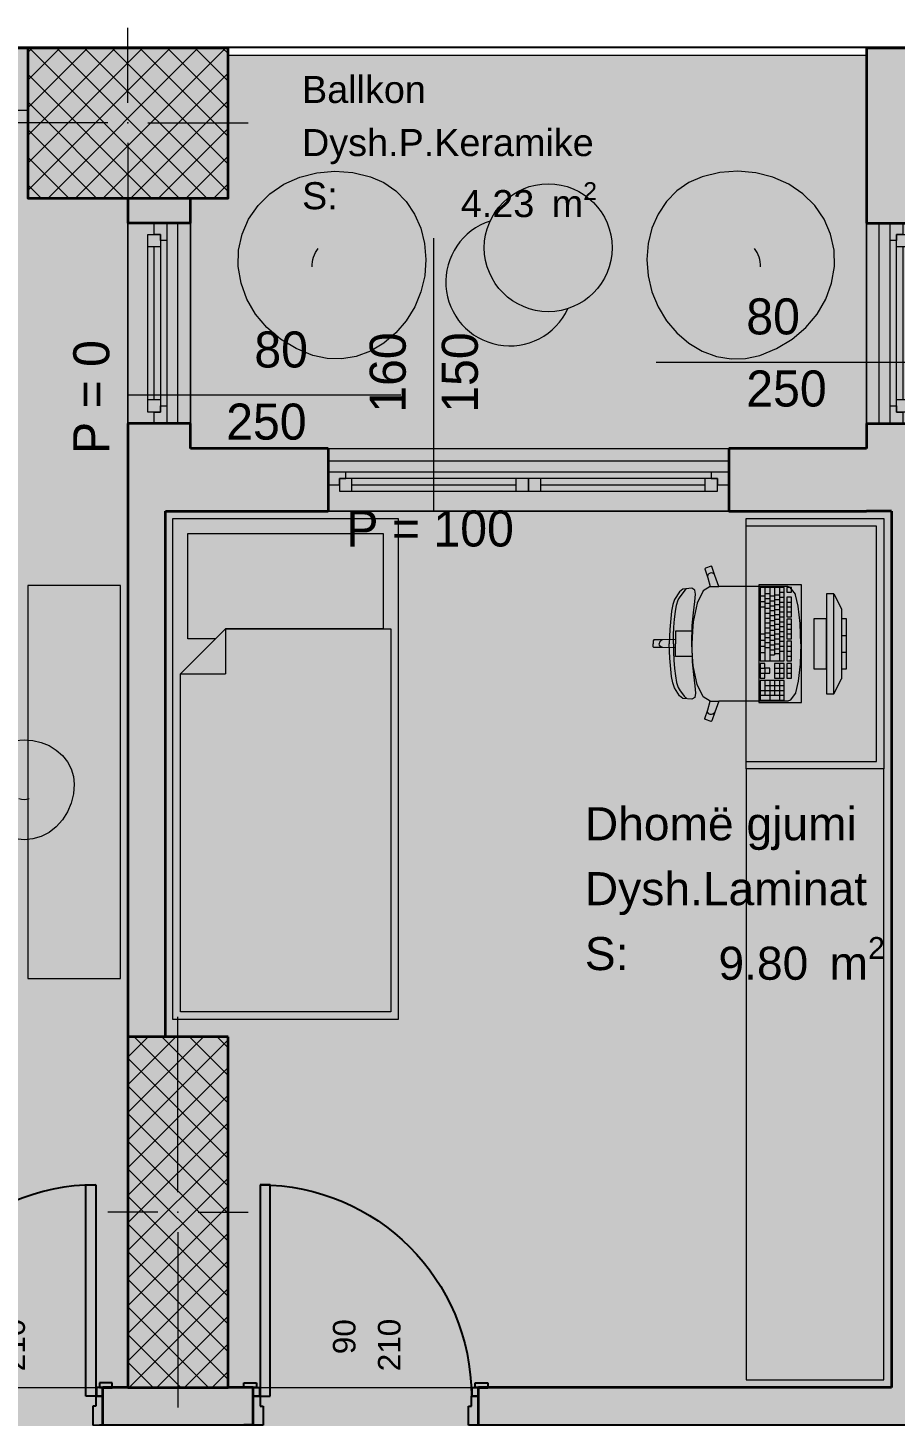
# Model space of a CAD drawing. Header units: millimetres. Extents: x 172821 to 253959, y -36092 to 17885.
# Drawn here: x 213711 to 217176, y 2319 to 7864 of the extents above; entities that cross this region are included whole.
import ezdxf
from ezdxf.enums import TextEntityAlignment as Align

# ---------------------------------------------------------------- set-up
doc = ezdxf.new("R2010")
doc.units = ezdxf.units.MM
doc.header["$MEASUREMENT"] = 0
doc.linetypes.add('Wipeout_Contour', pattern=[1000, 0, -1000])
for name, color, linetype, lineweight in [('A - Fill zone_Pen_No__22', 8, 'Continuous', 35), ('A - Mobilimi_Pen_No__101', 252, 'Continuous', 13), ('A - Mobilimi_Pen_No__18', 9, 'Continuous', 15), ('A - Muret_Pen_No__22', 8, 'Continuous', 35), ('A - Pllaka meskatit_Pen_No__1', 7, 'Continuous', 13), ('A - Pllaka meskatit_Pen_No__22', 8, 'Continuous', 35), ('A - Shtyllat_Pen_No__101', 252, 'Continuous', 13), ('A - Shtyllat_Pen_No__22', 8, 'Continuous', 35), ('ARCHICAD Doors_Pen_No__42', 8, 'Continuous', 25), ('ARCHICAD Windows_Pen_No__101', 252, 'Continuous', 13), ('ARCHICAD Windows_Pen_No__22', 8, 'Continuous', 35), ('ARCHICAD Zone Stamps_Pen_No__101', 252, 'Continuous', 13)]:
    doc.layers.add(name, color=color, linetype=linetype, lineweight=lineweight)
for name, color, linetype, lineweight, true_color in [('A - Fill zone_Pen_No__255', 7, 'Continuous', 13, 0xe8e8e8), ('A - Muret_Pen_No__166', 7, 'Continuous', 13, 0x97cbff), ('A - Muret_Pen_No__82', 7, 'Continuous', 20, 0xaaaaaa), ('ARCHICAD Door Markers_Pen_No__112', 7, 'Continuous', 13, 0xd5aaaa), ('ARCHICAD Window Markers_Pen_No__111', 7, 'Continuous', 13, 0xccccff), ('ARCHICAD Windows_Pen_No__102', 7, 'Continuous', 13, 0xcccccc), ('Model Unit - Zone_Pen_No__102', 7, 'Continuous', 13, 0xcccccc)]:
    doc.layers.add(name, color=color, linetype=linetype, lineweight=lineweight, true_color=true_color)
for name, color, linetype in [('A - Muret', 7, 'Continuous'), ('A - Pllaka meskatit', 7, 'Continuous'), ('A - Shtyllat', 7, 'Continuous'), ('ARCHICAD Window Markers', 7, 'Continuous'), ('ARCHICAD Windows', 7, 'Continuous'), ('Model Unit - Zone', 7, 'Continuous')]:
    doc.layers.add(name, color=color, linetype=linetype)
doc.styles.add('GENERATED_STYLE_1', font='GOTHIC.TTF')
doc.styles.add('GENERATED_STYLE_2', font='arial.ttf')
pattern_1 = [(45, (0, 0), (-55.154327, 55.154327), []), (135, (0, 0), (55.154327, 55.154327), [])]

# ---------------------------------------------------------------- blocks, each defined once
blk = doc.blocks.new('Slab_1', base_point=(232061.1, 7783.8))
at = {"layer": 'A - Pllaka meskatit_Pen_No__1', "color": 7, "linetype": 'Continuous', "lineweight": 13, "flags": 128}
blk.add_lwpolyline([(232061.1, 7783.8), (190161.1, 7783.8), (190161.1, -3216.2), (191111.1, -3216.2), (191111.1, -7116.2), (191511.1, -7116.2), (191511.1, -8316.2), (195311.1, -8316.2), (195311.1, -7116.2), (200461.1, -7116.2), (200461.1, -10116.2), (218411.1, -10116.2), (218411.1, -8866.2), (232061.1, -8866.2)], close=True, dxfattribs=at)
blk = doc.blocks.new('Dhomë gjumi_Dysh.Laminat _53', base_point=(216512.5, 4418.3))
at = {"layer": 'ARCHICAD Zone Stamps_Pen_No__101', "color": 252, "lineweight": 13, "insert": (216469.9, 4232.5), "char_height": 132, "attachment_point": 1, "style": 'GENERATED_STYLE_2'}
blk.add_mtext('\\A1;{\\pql;\\pt0,6060;\\fArial|b0|i0|c0|p34;9.80\\fArial|b0|i0|c0|p34;\\A1{\\H.66x;\\S^  ;}\\fArial|b0|i0|c0|p34; m\\fArial|b0|i0|c0|p34;\\A1{\\H.66x;\\S2^  ;}}', dxfattribs=at)
at = {"layer": 'ARCHICAD Zone Stamps_Pen_No__101', "color": 252, "lineweight": 13, "style": 'GENERATED_STYLE_2'}
for tag, p in [('DUMMY_849', (217088.7, 4781.3)), ('ROOM_NAME', (215936.2, 4751.1)), ('ROOM_NUMBER', (215936.2, 4491.8)), ('DUMMY_850', (217088.7, 4522)), ('measuredAreaCode', (215936.2, 4232.5))]:
    blk.add_attdef(tag, text='', height=132, dxfattribs=at).set_placement(p, align=Align.TOP_LEFT)
blk = doc.blocks.new('Ballkon_Dysh.P.Keramike_60', base_point=(215376.7, 7399.2))
at = {"layer": 'ARCHICAD Zone Stamps_Pen_No__101', "color": 252, "lineweight": 13, "insert": (215440.7, 7247.2), "char_height": 108, "attachment_point": 1, "style": 'GENERATED_STYLE_2'}
blk.add_mtext('\\A1;{\\pql;\\pt0,6060;\\fArial|b0|i0|c0|p34;4.23\\fArial|b0|i0|c0|p34;\\A1{\\H.66x;\\S^  ;}\\fArial|b0|i0|c0|p34; m\\fArial|b0|i0|c0|p34;\\A1{\\H.66x;\\S2^  ;}}', dxfattribs=at)
at = {"layer": 'ARCHICAD Zone Stamps_Pen_No__101', "color": 252, "lineweight": 13, "style": 'GENERATED_STYLE_2'}
for tag, p in [('ROOM_NAME', (214806.5, 7671.5)), ('DUMMY_849', (215947, 7696.2)), ('ROOM_NUMBER', (214806.5, 7459.4)), ('DUMMY_850', (215947, 7484.1)), ('measuredAreaCode', (214806.5, 7247.2))]:
    blk.add_attdef(tag, text='', height=108, dxfattribs=at).set_placement(p, align=Align.TOP_LEFT)
blk = doc.blocks.new('Slab_5', base_point=(232061.1, 7783.8))
at = {"layer": 'A - Pllaka meskatit_Pen_No__22', "color": 8, "linetype": 'Continuous', "lineweight": 35, "flags": 128}
blk.add_lwpolyline([(232061.1, 7783.8), (190161.1, 7783.8), (190161.1, -3216.2), (191111.1, -3216.2), (191111.1, -7116.2), (191511.1, -7116.2), (191511.1, -8316.2), (195311.1, -8316.2), (195311.1, -7116.2), (200461.1, -7116.2), (200461.1, -10116.2), (218411.1, -10116.2), (218411.1, -8866.2), (232061.1, -8866.2)], close=True, dxfattribs=at)
blk = doc.blocks.new('Wall_3', base_point=(232061.1, 7783.8))
at = {"color": 254, "linetype": 'Wipeout_Contour', "lineweight": 0, "ltscale": 863703.49122}
blk.add_wipeout([(214511.1, 7783.8), (214511.1, 7753.8), (217061.1, 7753.8), (217061.1, 7783.8)], dxfattribs=at).dxf.layer = 'A - Muret'
at = {"layer": 'A - Muret_Pen_No__166', "color": 151, "linetype": 'Continuous', "lineweight": 13, "true_color": 0x97cbff, "flags": 128}
for points in [[(220511.1, 7783.8), (214511.1, 7783.8)], [(214511.1, 7753.8), (217061.1, 7753.8)]]:
    blk.add_lwpolyline(points, dxfattribs=at)
at = {"layer": 'A - Muret_Pen_No__22', "color": 8, "linetype": 'Continuous', "lineweight": 35}
blk.add_line((217061.1, 7783.8), (217061.1, 7753.8), dxfattribs=at)
blk = doc.blocks.new('Window 25')
at = {"layer": 'ARCHICAD Windows_Pen_No__101', "color": 252, "linetype": 'Continuous', "lineweight": 13}
for p, q in [((-400, 105), (400, 105)), ((-400, 0), (-355, 0)), ((-355, 25), (-305, 25)), ((-355, -25), (-355, 25)), ((-355, 0), (-355, -25)), ((-305, 25), (-305, -25)), ((-305, 25), (305, 25)), ((-305, 0), (305, 0)), ((305, -25), (305, 25)), ((305, 25), (355, 25)), ((355, 25), (355, -25)), ((355, -25), (355, 0)), ((355, 0), (400, 0)), ((-330, -50), (-400, -50)), ((-355, -25), (-330, -25)), ((-305, -25), (-355, -25)), ((-330, -25), (-330, -50)), ((305, -25), (-305, -25)), ((355, -25), (305, -25)), ((330, -50), (330, -25)), ((330, -25), (355, -25)), ((400, -50), (330, -50)), ((-400, -145), (400, -145))]:
    blk.add_line(p, q, dxfattribs=at)
at = {"layer": 'ARCHICAD Windows_Pen_No__102', "color": 254, "linetype": 'Continuous', "lineweight": 13, "true_color": 0xcccccc}
for p, q in [((400, 105), (-400, 105)), ((-400, 105), (-400, -95)), ((400, -95), (400, 105)), ((-305, 25), (305, 25)), ((330, -50), (-330, -50)), ((-400, -95), (400, -95))]:
    blk.add_line(p, q, dxfattribs=at)
at = {"layer": 'ARCHICAD Windows_Pen_No__22', "color": 8, "linetype": 'Continuous', "lineweight": 35}
for p, q in [((-400, 0), (-400, 105)), ((400, 0), (400, 105)), ((-400, -50), (-400, 0)), ((-400, -50), (-400, 0)), ((400, -50), (400, 0)), ((400, -50), (400, 0)), ((-400, -145), (-400, -50)), ((400, -145), (400, -50))]:
    blk.add_line(p, q, dxfattribs=at)
blk = doc.blocks.new('W Marker 25_3')
at = {"layer": 'ARCHICAD Window Markers_Pen_No__111', "color": 254, "linetype": 'Continuous', "lineweight": 13, "true_color": 0xccccff}
blk.add_line((154.9, -1090), (154.9, 0), dxfattribs=at)
at = {"layer": 'ARCHICAD Window Markers_Pen_No__111', "color": 254, "lineweight": 13, "true_color": 0xccccff, "char_height": 144, "attachment_point": 7, "style": 'GENERATED_STYLE_1'}
for s, insert, rotation in [('\\A1;{\\pql;\\pt0;\\fCentury Gothic|b0|i0|c0|p34;P = 0\\fCentury Gothic|b0|i0|c0|p34;\\A1{\\H.66x;\\S^  ;}\\fCentury Gothic|b0|i0|c0|p34;\\fCentury Gothic|b0|i0|c0|p34;}', (390.1, 183.7), 180), ('\\A1;{\\pql;\\pt0;\\fCentury Gothic|b0|i0|c0|p34;250\\fCentury Gothic|b0|i0|c0|p34;\\A1{\\H.66x;\\S^  ;}\\fCentury Gothic|b0|i0|c0|p34;\\fCentury Gothic|b0|i0|c0|p34;}', (374.6, -730), 90), ('\\A1;{\\pql;\\pt0;\\fCentury Gothic|b0|i0|c0|p34;80\\fCentury Gothic|b0|i0|c0|p34;\\A1{\\H.66x;\\S^  ;}\\fCentury Gothic|b0|i0|c0|p34;\\fCentury Gothic|b0|i0|c0|p34;}', (86.6, -730), 90)]:
    blk.add_mtext(s, dxfattribs=dict(at, insert=insert, rotation=rotation))
blk = doc.blocks.new('Wall_10', base_point=(217311.1, 7783.8))
at = {"layer": 'A - Muret_Pen_No__82', "linetype": 'Continuous', "lineweight": 0, "true_color": 0xd4d4d4}
for points in [[(217061.1, 7753.8), (217311.1, 7753.8), (217311.1, 7783.8), (217061.1, 7783.8)], [(217061.1, 7083.8), (217311.1, 7083.8), (217311.1, 7753.8), (217061.1, 7753.8)], [(217061.1, 6183.8), (217311.1, 6183.8), (217311.1, 6283.8), (217061.1, 6283.8)], [(217061.1, 5933.8), (217311.1, 5933.8), (217061.1, 6183.8)], [(217311.1, 6183.8), (217061.1, 6183.8), (217311.1, 5933.8)]]:
    blk.add_hatch(color=254, dxfattribs=at).paths.add_polyline_path(points)
at = {"layer": 'A - Muret_Pen_No__166', "color": 151, "linetype": 'Continuous', "lineweight": 13, "true_color": 0x97cbff}
blk.add_line((217311.1, 7783.8), (217061.1, 7783.8), dxfattribs=at)
at = {"layer": 'A - Muret_Pen_No__22', "color": 8, "linetype": 'Continuous', "lineweight": 35}
for p, q in [((217061.1, 7783.8), (217061.1, 7753.8)), ((217311.1, 7753.8), (217311.1, 7783.8)), ((217061.1, 7083.8), (217156.1, 7083.8)), ((217156.1, 7083.8), (217206.1, 7083.8)), ((217206.1, 7083.8), (217311.1, 7083.8)), ((217061.1, 6283.8), (217156.1, 6283.8)), ((217156.1, 6283.8), (217206.1, 6283.8)), ((217206.1, 6283.8), (217311.1, 6283.8))]:
    blk.add_line(p, q, dxfattribs=at)
at = {"layer": 'A - Muret_Pen_No__22', "color": 8, "linetype": 'Continuous', "lineweight": 35, "flags": 128}
for points in [[(217061.1, 7753.8), (217061.1, 7083.8)], [(217311.1, 7083.8), (217311.1, 7753.8)], [(217061.1, 6283.8), (217061.1, 6183.8)], [(217311.1, 5933.8), (217311.1, 6283.8)], [(217161.1, 5933.8), (217061.1, 5933.8)]]:
    blk.add_lwpolyline(points, dxfattribs=at)
at = {"layer": 'ARCHICAD Window Markers', "color": 254, "lineweight": 13, "true_color": 0xccccff, "rotation": 270}
blk.add_blockref('W Marker 25_3', (217311.1, 6683.8), dxfattribs=at)
at = {"layer": 'ARCHICAD Windows', "color": 21, "linetype": 'Continuous', "lineweight": 18, "true_color": 0xff9955, "zscale": 1000, "rotation": 270}
blk.add_blockref('Window 25', (217206.1, 6683.8), dxfattribs=at)
blk = doc.blocks.new('W Marker 25_4')
at = {"layer": 'ARCHICAD Window Markers_Pen_No__111', "color": 254, "linetype": 'Continuous', "lineweight": 13, "true_color": 0xccccff}
blk.add_line((287.1, 840), (287.1, -250), dxfattribs=at)
at = {"layer": 'ARCHICAD Window Markers_Pen_No__111', "color": 254, "lineweight": 13, "true_color": 0xccccff, "char_height": 144, "attachment_point": 7, "style": 'GENERATED_STYLE_1'}
for s, insert, rotation in [('\\A1;{\\pql;\\pt0;\\fCentury Gothic|b0|i0|c0|p34;80\\fCentury Gothic|b0|i0|c0|p34;\\A1{\\H.66x;\\S^  ;}\\fCentury Gothic|b0|i0|c0|p34;\\fCentury Gothic|b0|i0|c0|p34;}', (218.8, 255), 90), ('\\A1;{\\pql;\\pt0;\\fCentury Gothic|b0|i0|c0|p34;250\\fCentury Gothic|b0|i0|c0|p34;\\A1{\\H.66x;\\S^  ;}\\fCentury Gothic|b0|i0|c0|p34;\\fCentury Gothic|b0|i0|c0|p34;}', (506.8, 142.5), 90), ('\\A1;{\\pql;\\pt0;\\fCentury Gothic|b0|i0|c0|p34;P = 0\\fCentury Gothic|b0|i0|c0|p34;\\A1{\\H.66x;\\S^  ;}\\fCentury Gothic|b0|i0|c0|p34;\\fCentury Gothic|b0|i0|c0|p34;}', (522.3, -282.3), 180)]:
    blk.add_mtext(s, dxfattribs=dict(at, insert=insert, rotation=rotation))
blk = doc.blocks.new('Wall_11', base_point=(214111.1, 7783.8))
at = {"layer": 'A - Muret_Pen_No__82', "linetype": 'Continuous', "lineweight": 0, "true_color": 0xd4d4d4}
for points in [[(214111.1, 7183.8), (214111.1, 7083.8), (214361.1, 7083.8), (214361.1, 7183.8)], [(214111.1, 6183.8), (214361.1, 6183.8), (214361.1, 6283.8), (214111.1, 6283.8)], [(214361.1, 6183.8), (214111.1, 5933.8), (214361.1, 5933.8)], [(214111.1, 6183.8), (214111.1, 5933.8), (214361.1, 6183.8)]]:
    blk.add_hatch(color=254, dxfattribs=at).paths.add_polyline_path(points)
at = {"layer": 'A - Muret_Pen_No__22', "color": 8, "linetype": 'Continuous', "lineweight": 35}
for p, q in [((214216.1, 7083.8), (214111.1, 7083.8)), ((214266.1, 7083.8), (214216.1, 7083.8)), ((214361.1, 7083.8), (214266.1, 7083.8)), ((214216.1, 6283.8), (214111.1, 6283.8)), ((214266.1, 6283.8), (214216.1, 6283.8)), ((214361.1, 6283.8), (214266.1, 6283.8))]:
    blk.add_line(p, q, dxfattribs=at)
at = {"layer": 'A - Muret_Pen_No__22', "color": 8, "linetype": 'Continuous', "lineweight": 35, "flags": 128}
for points in [[(214111.1, 7183.8), (214111.1, 7083.8)], [(214361.1, 7083.8), (214361.1, 7183.8)], [(214111.1, 6283.8), (214111.1, 5933.8)], [(214361.1, 6183.8), (214361.1, 6283.8)], [(214261.1, 5933.8), (214361.1, 5933.8)]]:
    blk.add_lwpolyline(points, dxfattribs=at)
at = {"layer": 'ARCHICAD Window Markers', "color": 254, "lineweight": 13, "true_color": 0xccccff, "rotation": 270}
blk.add_blockref('W Marker 25_4', (214361.1, 6683.8), dxfattribs=at)
at = {"layer": 'ARCHICAD Windows', "color": 21, "linetype": 'Continuous', "lineweight": 18, "true_color": 0xff9955, "zscale": 1000, "rotation": 90}
blk.add_blockref('Window 25', (214216.1, 6683.8), dxfattribs=at)
blk = doc.blocks.new('Double Sash Window 25')
at = {"layer": 'ARCHICAD Windows_Pen_No__101', "color": 252, "linetype": 'Continuous', "lineweight": 13}
for p, q in [((-800, 105), (800, 105)), ((800, 105), (-800, 105)), ((-800, 105), (-800, -95)), ((-800, 0), (-800, 105)), ((800, -95), (800, 105)), ((800, 0), (800, 105)), ((-800, 0), (-755, 0)), ((-800, -50), (-800, 0)), ((-800, -50), (-800, 0)), ((-755, 25), (-705, 25)), ((-755, -25), (-755, 25)), ((-755, 0), (-755, -25)), ((-705, 25), (-50, 25)), ((-705, 25), (-705, -25)), ((-705, 25), (-50, 25)), ((-705, 0), (-50, 0)), ((-50, -25), (-50, 25)), ((-50, 25), (0, 25)), ((0, 25), (0, -25)), ((0, 25), (50, 25)), ((0, -25), (0, 25)), ((50, 25), (705, 25)), ((50, 25), (50, -25)), ((50, 25), (705, 25)), ((50, 0), (705, 0)), ((705, -25), (705, 25)), ((705, 25), (755, 25)), ((755, 25), (755, -25)), ((755, -25), (755, 0)), ((755, 0), (800, 0)), ((800, -50), (800, 0)), ((800, -50), (800, 0)), ((-730, -50), (-800, -50)), ((-800, -145), (-800, -50)), ((-755, -25), (-730, -25)), ((-705, -25), (-755, -25)), ((-730, -25), (-730, -50)), ((0, -50), (-730, -50)), ((-50, -25), (-705, -25)), ((0, -25), (-50, -25)), ((50, -25), (0, -25)), ((730, -50), (0, -50)), ((705, -25), (50, -25)), ((755, -25), (705, -25)), ((730, -50), (730, -25)), ((730, -25), (755, -25)), ((800, -50), (730, -50)), ((800, -145), (800, -50)), ((-800, -95), (800, -95)), ((-800, -145), (800, -145))]:
    blk.add_line(p, q, dxfattribs=at)
blk = doc.blocks.new('W Marker 25_11')
at = {"layer": 'ARCHICAD Window Markers_Pen_No__111', "color": 254, "linetype": 'Continuous', "lineweight": 13, "true_color": 0xccccff}
blk.add_line((379.9, -1090), (379.9, 0), dxfattribs=at)
at = {"layer": 'ARCHICAD Window Markers_Pen_No__111', "color": 254, "lineweight": 13, "true_color": 0xccccff, "char_height": 144, "attachment_point": 7, "style": 'GENERATED_STYLE_1'}
for s, insert, rotation in [('\\A1;{\\pql;\\pt0;\\fCentury Gothic|b0|i0|c0|p34;P = 100\\fCentury Gothic|b0|i0|c0|p34;\\A1{\\H.66x;\\S^  ;}\\fCentury Gothic|b0|i0|c0|p34;\\fCentury Gothic|b0|i0|c0|p34;}', (727.5, 183.7), 180), ('\\A1;{\\pql;\\pt0;\\fCentury Gothic|b0|i0|c0|p34;150\\fCentury Gothic|b0|i0|c0|p34;\\A1{\\H.66x;\\S^  ;}\\fCentury Gothic|b0|i0|c0|p34;\\fCentury Gothic|b0|i0|c0|p34;}', (160.2, -392.5), 270), ('\\A1;{\\pql;\\pt0;\\fCentury Gothic|b0|i0|c0|p34;160\\fCentury Gothic|b0|i0|c0|p34;\\A1{\\H.66x;\\S^  ;}\\fCentury Gothic|b0|i0|c0|p34;\\fCentury Gothic|b0|i0|c0|p34;}', (448.2, -392.5), 270)]:
    blk.add_mtext(s, dxfattribs=dict(at, insert=insert, rotation=rotation))
blk = doc.blocks.new('Wall_29', base_point=(217311.1, 6183.8))
at = {"layer": 'A - Muret_Pen_No__82', "linetype": 'Continuous', "lineweight": 0, "true_color": 0xd4d4d4}
for points in [[(214361.1, 6183.8), (214361.1, 5933.8), (214911.1, 5933.8), (214911.1, 6183.8)], [(217061.1, 6183.8), (216511.1, 6183.8), (216511.1, 5933.8), (217061.1, 5933.8)]]:
    blk.add_hatch(color=254, dxfattribs=at).paths.add_polyline_path(points)
at = {"layer": 'A - Muret_Pen_No__22', "color": 8, "linetype": 'Continuous', "lineweight": 35}
for p, q in [((214911.1, 6183.8), (214911.1, 6088.8)), ((216511.1, 6183.8), (216511.1, 6088.8)), ((214911.1, 6088.8), (214911.1, 6038.8)), ((216511.1, 6088.8), (216511.1, 6038.8)), ((214911.1, 6038.8), (214911.1, 5933.8)), ((216511.1, 6038.8), (216511.1, 5933.8))]:
    blk.add_line(p, q, dxfattribs=at)
at = {"layer": 'A - Muret_Pen_No__22', "color": 8, "linetype": 'Continuous', "lineweight": 35, "flags": 128}
for points in [[(214911.1, 6183.8), (214361.1, 6183.8)], [(217061.1, 6183.8), (216511.1, 6183.8)], [(214361.1, 5933.8), (214911.1, 5933.8)], [(216511.1, 5933.8), (217061.1, 5933.8)]]:
    blk.add_lwpolyline(points, dxfattribs=at)
at = {"layer": 'ARCHICAD Window Markers', "color": 254, "lineweight": 13, "true_color": 0xccccff, "rotation": 180}
blk.add_blockref('W Marker 25_11', (215711.1, 5933.8), dxfattribs=at)
at = {"layer": 'ARCHICAD Windows_Pen_No__101', "color": 252, "linetype": 'Continuous', "lineweight": 13, "xscale": -1, "zscale": 1000, "rotation": 180}
blk.add_blockref('Double Sash Window 25', (215711.1, 6038.8), dxfattribs=at)
blk = doc.blocks.new('Door 25')
at = {"layer": 'ARCHICAD Doors_Pen_No__42', "color": 8, "linetype": 'Continuous', "lineweight": 25}
for p, q in [((382, 0), (382, 844)), ((382, 844), (422, 844)), ((422, 844), (422, 0)), ((-437, 54), (-487, 54)), ((-487, 54), (-487, 35)), ((-487, 35), (-437, 35)), ((-450, 35), (-487, 35)), ((-450, 35), (-487, 35)), ((-425, 35), (-450, 35)), ((-450, 35), (-450, 0)), ((-450, 0), (-450, 35)), ((-450, 0), (-450, 35)), ((-450, 0), (-425, 0)), ((-422, 0), (-450, 0)), ((-450, 0), (-450, -115)), ((-450, -115), (-450, 0)), ((-450, -115), (-450, 0)), ((-437, 35), (-437, 54)), ((-425, 0), (-425, 35)), ((-422, -40), (-422, 0)), ((422, 0), (382, 0)), ((450, 0), (422, 0)), ((422, 0), (422, -40)), ((450, 35), (425, 35)), ((425, 35), (425, 0)), ((425, 0), (450, 0)), ((487, 54), (437, 54)), ((437, 54), (437, 35)), ((437, 35), (487, 35)), ((450, 0), (450, 35)), ((450, 0), (450, 35)), ((450, 0), (450, 35)), ((450, 35), (487, 35)), ((450, 35), (487, 35)), ((450, -115), (450, 0)), ((450, -115), (450, 0)), ((450, -115), (450, 0)), ((487, 35), (487, 54)), ((-410, -40), (-422, -40)), ((-410, -115), (-410, -40)), ((422, -40), (410, -40)), ((410, -40), (410, -115)), ((-437, -115), (-487, -115)), ((-487, -115), (-487, -134)), ((-450, -115), (-487, -115)), ((-450, -115), (-487, -115)), ((-487, -134), (-437, -134)), ((-450, -115), (-410, -115)), ((-437, -134), (-437, -115)), ((410, -115), (450, -115)), ((487, -115), (437, -115)), ((437, -115), (437, -134)), ((437, -134), (487, -134)), ((450, -115), (487, -115)), ((450, -115), (487, -115)), ((487, -134), (487, -115))]:
    blk.add_line(p, q, dxfattribs=at)
blk.add_arc((422, 0), 844, 90, 180, dxfattribs=at)
blk = doc.blocks.new('D Marker 22')
at = {"layer": 'ARCHICAD Door Markers_Pen_No__112', "color": 9, "lineweight": 13, "true_color": 0xd5aaaa, "style": 'GENERATED_STYLE_2'}
for tag, p in [('AC_MarkerText_3', (-165.9, -155.7)), ('AC_MarkerText_2', (14.1, -224))]:
    blk.add_attdef(tag, text='', height=90, rotation=270, dxfattribs=at).set_placement(p, align=Align.BOTTOM_LEFT)
blk = doc.blocks.new('Wall_51', base_point=(217311.1, 2433.8))
at = {"layer": 'A - Muret_Pen_No__82', "linetype": 'Continuous', "lineweight": 0, "true_color": 0xd4d4d4}
for points in [[(211111.1, 2433.8), (211111.1, 2283.8), (213111.1, 2283.8), (213111.1, 2433.8)], [(214011.1, 2433.8), (214011.1, 2283.8), (214611.1, 2283.8), (214611.1, 2433.8)], [(215511.1, 2283.8), (217161.1, 2283.8), (217161.1, 2433.8), (215511.1, 2433.8)], [(217311.1, 2433.8), (217161.1, 2433.8), (217311.1, 2283.8)], [(217161.1, 2283.8), (217311.1, 2283.8), (217161.1, 2433.8)]]:
    blk.add_hatch(color=254, dxfattribs=at).paths.add_polyline_path(points)
at = {"layer": 'A - Muret_Pen_No__22', "color": 8, "linetype": 'Continuous', "lineweight": 35}
for p, q in [((213111.1, 2433.8), (213074.1, 2433.8)), ((213111.1, 2398.8), (213111.1, 2433.8)), ((213111.1, 2283.8), (213111.1, 2398.8)), ((214011.1, 2433.8), (214048.1, 2433.8)), ((214011.1, 2398.8), (214011.1, 2433.8)), ((214011.1, 2283.8), (214011.1, 2398.8)), ((214611.1, 2433.8), (214574.1, 2433.8)), ((214611.1, 2398.8), (214611.1, 2433.8)), ((214611.1, 2283.8), (214611.1, 2398.8)), ((215511.1, 2433.8), (215548.1, 2433.8)), ((215511.1, 2398.8), (215511.1, 2433.8)), ((215511.1, 2283.8), (215511.1, 2398.8)), ((213111.1, 2283.8), (213074.1, 2283.8)), ((214011.1, 2283.8), (214048.1, 2283.8)), ((214611.1, 2283.8), (214574.1, 2283.8)), ((215511.1, 2283.8), (215548.1, 2283.8))]:
    blk.add_line(p, q, dxfattribs=at)
at = {"layer": 'A - Muret_Pen_No__22', "color": 8, "linetype": 'Continuous', "lineweight": 35, "flags": 128}
for points in [[(213111.1, 2433.8), (211111.1, 2433.8)], [(214111.1, 2433.8), (214011.1, 2433.8)], [(214611.1, 2433.8), (214511.1, 2433.8)], [(217161.1, 2433.8), (215511.1, 2433.8)], [(217311.1, 2283.8), (217311.1, 2433.8)], [(211111.1, 2283.8), (212311.1, 2283.8)], [(212461.1, 2283.8), (213111.1, 2283.8)], [(214011.1, 2283.8), (214611.1, 2283.8)], [(215511.1, 2283.8), (217311.1, 2283.8)]]:
    blk.add_lwpolyline(points, dxfattribs=at)
at = {"layer": 'ARCHICAD Door Markers_Pen_No__112', "color": 9, "lineweight": 13, "true_color": 0xd5aaaa}
ref = blk.add_blockref('D Marker 22', (213561.1, 2283.8), dxfattribs=dict(at, rotation=180))
ref.add_attrib('AC_MarkerText_2', '90', dxfattribs={"color": 9, "lineweight": 13, "true_color": 0xd5aaaa, "height": 90, "rotation": 90, "style": 'GENERATED_STYLE_2'}).set_placement((213546.9, 2566.6), align=Align.BOTTOM_LEFT)
ref.add_attrib('AC_MarkerText_3', '210', dxfattribs={"color": 9, "lineweight": 13, "true_color": 0xd5aaaa, "height": 90, "rotation": 90, "style": 'GENERATED_STYLE_2'}).set_placement((213726.9, 2498.3), align=Align.BOTTOM_LEFT)
ref = blk.add_blockref('D Marker 22', (215061.1, 2283.8), dxfattribs=dict(at, rotation=180))
ref.add_attrib('AC_MarkerText_2', '90', dxfattribs={"color": 9, "lineweight": 13, "true_color": 0xd5aaaa, "height": 90, "rotation": 90, "style": 'GENERATED_STYLE_2'}).set_placement((215046.9, 2566.6), align=Align.BOTTOM_LEFT)
ref.add_attrib('AC_MarkerText_3', '210', dxfattribs={"color": 9, "lineweight": 13, "true_color": 0xd5aaaa, "height": 90, "rotation": 90, "style": 'GENERATED_STYLE_2'}).set_placement((215226.9, 2498.3), align=Align.BOTTOM_LEFT)
at = {"layer": 'ARCHICAD Doors_Pen_No__42', "color": 8, "linetype": 'Continuous', "lineweight": 25, "zscale": 1000}
blk.add_blockref('Door 25', (213561.1, 2398.8), dxfattribs=at)
at = {"layer": 'ARCHICAD Doors_Pen_No__42', "color": 8, "linetype": 'Continuous', "lineweight": 25, "xscale": -1, "zscale": 1000}
blk.add_blockref('Door 25', (215061.1, 2398.8), dxfattribs=at)
blk = doc.blocks.new('Wall_82', base_point=(217311.1, 6183.8))
at = {"layer": 'A - Muret_Pen_No__82', "linetype": 'Continuous', "lineweight": 0, "true_color": 0xd4d4d4}
blk.add_hatch(color=254, dxfattribs=at).paths.add_polyline_path([(217311.1, 2433.8), (217311.1, 5933.8), (217161.1, 5933.8), (217161.1, 2433.8)])
at = {"layer": 'A - Muret_Pen_No__22', "color": 8, "linetype": 'Continuous', "lineweight": 35, "flags": 128}
for points in [[(217161.1, 5933.8), (217161.1, 2433.8)], [(217311.1, 2433.8), (217311.1, 5933.8)]]:
    blk.add_lwpolyline(points, dxfattribs=at)
blk = doc.blocks.new('Wall_100', base_point=(214111.1, 6183.8))
at = {"layer": 'A - Muret_Pen_No__82', "linetype": 'Continuous', "lineweight": 0, "true_color": 0xd4d4d4}
blk.add_hatch(color=254, dxfattribs=at).paths.add_polyline_path([(214111.1, 5933.8), (214111.1, 3833.8), (214261.1, 3833.8), (214261.1, 5933.8)])
at = {"layer": 'A - Muret_Pen_No__22', "color": 8, "linetype": 'Continuous', "lineweight": 35, "flags": 128}
for points in [[(214111.1, 5933.8), (214111.1, 3833.8)], [(214261.1, 3833.8), (214261.1, 5933.8)]]:
    blk.add_lwpolyline(points, dxfattribs=at)
blk = doc.blocks.new('Column_12', base_point=(214111.1, 7483.8))
at = {"layer": 'A - Shtyllat_Pen_No__101', "linetype": 'Continuous', "lineweight": 13}
h = blk.add_hatch(dxfattribs=at)
h.set_pattern_fill('Concrete_Block', color=252, style=0, pattern_type=2)
h.set_pattern_definition(pattern_1)
h.paths.add_polyline_path([(213711.1, 7783.8), (213711.1, 7183.8), (214511.1, 7183.8), (214511.1, 7783.8)])
at = {"layer": 'A - Shtyllat_Pen_No__101', "color": 252, "linetype": 'Continuous', "lineweight": 13}
for p, q in [((214111.1, 7563.8), (214111.1, 7863.8)), ((214031.1, 7483.8), (213631.1, 7483.8)), ((214191.1, 7483.8), (214591.1, 7483.8)), ((214111.1, 7403.8), (214111.1, 7103.8))]:
    blk.add_line(p, q, dxfattribs=at)
blk.add_point((214111.1, 7483.8), dxfattribs=at)
at = {"layer": 'A - Shtyllat_Pen_No__22', "color": 8, "linetype": 'Continuous', "lineweight": 35, "flags": 128}
blk.add_lwpolyline([(213711.1, 7783.8), (213711.1, 7183.8), (214511.1, 7183.8), (214511.1, 7783.8)], close=True, dxfattribs=at)
blk = doc.blocks.new('Column_37', base_point=(214311.1, 3133.8))
at = {"layer": 'A - Shtyllat_Pen_No__101', "linetype": 'Continuous', "lineweight": 13}
h = blk.add_hatch(dxfattribs=at)
h.set_pattern_fill('Concrete_Block', color=252, style=0, pattern_type=2)
h.set_pattern_definition(pattern_1)
h.paths.add_polyline_path([(214511.1, 3833.8), (214111.1, 3833.8), (214111.1, 2433.8), (214511.1, 2433.8)])
at = {"layer": 'A - Shtyllat_Pen_No__101', "color": 252, "linetype": 'Continuous', "lineweight": 13}
for p, q in [((214311.1, 3213.8), (214311.1, 3913.8)), ((214231.1, 3133.8), (214031.1, 3133.8)), ((214391.1, 3133.8), (214591.1, 3133.8)), ((214311.1, 3053.8), (214311.1, 2353.8))]:
    blk.add_line(p, q, dxfattribs=at)
blk.add_point((214311.1, 3133.8), dxfattribs=at)
at = {"layer": 'A - Shtyllat_Pen_No__22', "color": 8, "linetype": 'Continuous', "lineweight": 35, "flags": 128}
blk.add_lwpolyline([(214511.1, 3833.8), (214111.1, 3833.8), (214111.1, 2433.8), (214511.1, 2433.8)], close=True, dxfattribs=at)
blk = doc.blocks.new('Bed 01 25')
at = {"layer": 'A - Mobilimi_Pen_No__18', "color": 9, "linetype": 'Continuous', "lineweight": 15}
for p, q in [((900, 2000), (0, 2000)), ((0, 2000), (0, 0)), ((900, 0), (900, 2000)), ((690, 1560), (690, 1380)), ((870, 1380), (690, 1380)), ((0, 0), (900, 0))]:
    blk.add_line(p, q, dxfattribs=at)
at = {"layer": 'A - Mobilimi_Pen_No__18', "color": 9, "linetype": 'Continuous', "lineweight": 15, "flags": 128}
for points in [[(690, 1560), (730, 1520), (840, 1520), (840, 1940), (60, 1940), (60, 1560)], [(30, 30), (870, 30), (870, 1380), (690, 1560), (30, 1560)]]:
    blk.add_lwpolyline(points, close=True, dxfattribs=at)
blk = doc.blocks.new('Bean Bag 24_2')
at = {"layer": 'A - Mobilimi_Pen_No__18', "color": 9, "linetype": 'Continuous', "lineweight": 15}
for p, q in [((165.3, 396.6), (131.6, 386.6)), ((200, 400), (165.3, 396.6)), ((234.7, 396.6), (200, 400)), ((268.4, 386.6), (234.7, 396.6)), ((71.4, 347.9), (46.8, 320.4)), ((100, 370.1), (71.4, 347.9)), ((131.6, 386.6), (100, 370.1)), ((300, 370.1), (268.4, 386.6)), ((328.6, 347.9), (300, 370.1)), ((353.2, 320.4), (328.6, 347.9)), ((26.8, 288.6), (12.1, 253.4)), ((46.8, 320.4), (26.8, 288.6)), ((373.2, 288.6), (353.2, 320.4)), ((387.9, 253.4), (373.2, 288.6)), ((12.1, 253.4), (3, 215.9)), ((397, 215.9), (387.9, 253.4)), ((3, 215.9), (0, 177.2)), ((0, 177.2), (3, 146.4)), ((400, 177.2), (397, 215.9)), ((397, 146.4), (400, 177.2)), ((3, 146.4), (12.1, 116.6)), ((12.1, 116.6), (26.8, 88.6)), ((373.2, 88.6), (387.9, 116.6)), ((387.9, 116.6), (397, 146.4)), ((26.8, 88.6), (46.8, 63.3)), ((46.8, 63.3), (71.4, 41.4)), ((328.6, 41.4), (353.2, 63.3)), ((353.2, 63.3), (373.2, 88.6)), ((71.4, 41.4), (100, 23.7)), ((100, 23.7), (131.6, 10.7)), ((131.6, 10.7), (165.3, 2.7)), ((165.3, 2.7), (200, 0)), ((200, 0), (234.7, 2.7)), ((234.7, 2.7), (268.4, 10.7)), ((268.4, 10.7), (300, 23.7)), ((300, 23.7), (328.6, 41.4))]:
    blk.add_line(p, q, dxfattribs=at)
blk.add_arc((200, 180), 60, 70, 110, dxfattribs=at)
blk = doc.blocks.new('Bean Bag 24')
at = {"layer": 'A - Mobilimi_Pen_No__18', "color": 9, "linetype": 'Continuous', "lineweight": 15}
for p, q in [((246.7, 724.8), (187.5, 694)), ((309.9, 743.7), (246.7, 724.8)), ((375, 750), (309.9, 743.7)), ((440.1, 743.7), (375, 750)), ((503.3, 724.8), (440.1, 743.7)), ((562.5, 694), (503.3, 724.8)), ((187.5, 694), (134, 652.2)), ((616, 652.2), (562.5, 694)), ((134, 652.2), (87.7, 600.7)), ((662.3, 600.7), (616, 652.2)), ((87.7, 600.7), (50.2, 541.1)), ((699.8, 541.1), (662.3, 600.7)), ((50.2, 541.1), (22.6, 475.1)), ((727.4, 475.1), (699.8, 541.1)), ((22.6, 475.1), (5.7, 404.7)), ((744.3, 404.7), (727.4, 475.1)), ((5.7, 404.7), (0, 332.2)), ((750, 332.2), (744.3, 404.7)), ((0, 332.2), (5.7, 274.5)), ((744.3, 274.5), (750, 332.2)), ((5.7, 274.5), (22.6, 218.6)), ((727.4, 218.6), (744.3, 274.5)), ((22.6, 218.6), (50.2, 166.1)), ((699.8, 166.1), (727.4, 218.6)), ((50.2, 166.1), (87.7, 118.7)), ((87.7, 118.7), (134, 77.7)), ((616, 77.7), (662.3, 118.7)), ((662.3, 118.7), (699.8, 166.1)), ((134, 77.7), (187.5, 44.5)), ((562.5, 44.5), (616, 77.7)), ((187.5, 44.5), (246.7, 20)), ((246.7, 20), (309.9, 5)), ((309.9, 5), (375, 0)), ((375, 0), (440.1, 5)), ((440.1, 5), (503.3, 20)), ((503.3, 20), (562.5, 44.5))]:
    blk.add_line(p, q, dxfattribs=at)
blk.add_arc((375, 337.5), 112.5, 70, 110, dxfattribs=at)
blk = doc.blocks.new('Dining Table 01 25_13')
at = {"layer": 'A - Mobilimi_Pen_No__18', "color": 9, "linetype": 'Continuous', "lineweight": 15}
for p, q in [((2440, 550), (0, 550)), ((0, 550), (0, 0)), ((2440, 0), (2440, 550)), ((0, 0), (2440, 0))]:
    blk.add_line(p, q, dxfattribs=at)
at = {"layer": 'A - Mobilimi_Pen_No__18', "color": 9, "linetype": 'Continuous', "lineweight": 15, "flags": 128}
blk.add_lwpolyline([(0, 0), (2440, 0), (2440, 550), (0, 550)], close=True, dxfattribs=at)
blk = doc.blocks.new('Office Workstation Solo 25_3')
at = {"layer": 'A - Mobilimi_Pen_No__18', "color": 9, "linetype": 'Continuous', "lineweight": 15}
for p, q in [((-970, 0), (-1000, 0)), ((-1000, 0), (-1000, -30)), ((-30, 0), (-970, 0)), ((0, 0), (-30, 0)), ((0, -30), (0, 0)), ((-1000, -30), (-1000, -550)), ((-970, -30), (-30, -30)), ((-970, -550), (-970, -30)), ((-30, -30), (-30, -550)), ((0, -550), (0, -30)), ((-600, -170), (-600, -150)), ((-600, -150), (-400, -150)), ((-533.3, -170), (-533.3, -150)), ((-466.7, -170), (-466.7, -150)), ((-400, -150), (-400, -170)), ((-700, -200), (-640, -170)), ((-700, -230), (-700, -200)), ((-700, -200), (-300, -200)), ((-360, -170), (-640, -170)), ((-400, -170), (-600, -170)), ((-300, -200), (-360, -170)), ((-300, -200), (-300, -230)), ((-300, -230), (-700, -230)), ((-600, -280), (-600, -230)), ((-600, -230), (-400, -230)), ((-400, -230), (-400, -280)), ((-400, -280), (-600, -280)), ((-500, -332.6), (-580, -335.1)), ((-500, -332.6), (-420, -335.1)), ((-724.7, -375.1), (-729.3, -383.7)), ((-729.3, -383.7), (-729.3, -414.7)), ((-697.9, -353.9), (-724.7, -375.1)), ((-695.8, -353.1), (-697.9, -353.9)), ((-649.9, -342.4), (-695.8, -353.1)), ((-581.1, -335.2), (-649.9, -342.4)), ((-637.1, -388.5), (-637.1, -369.1)), ((-637.1, -369.1), (-578.3, -369.1)), ((-617.5, -388.5), (-617.5, -369.1)), ((-597.9, -388.5), (-597.9, -369.1)), ((-580, -335.1), (-581.1, -335.2)), ((-578.3, -369.1), (-578.3, -388.5)), ((-568.5, -388.5), (-568.5, -369.1)), ((-568.5, -369.1), (-490.2, -369.1)), ((-549, -388.5), (-549, -369.1)), ((-529.4, -388.5), (-529.4, -369.1)), ((-509.8, -388.5), (-509.8, -369.1)), ((-490.2, -369.1), (-490.2, -388.5)), ((-480.4, -388.5), (-480.4, -369.1)), ((-480.4, -369.1), (-402.1, -369.1)), ((-460.8, -388.5), (-460.8, -369.1)), ((-441.2, -388.5), (-441.2, -369.1)), ((-421.7, -388.5), (-421.7, -369.1)), ((-420, -335.1), (-418.9, -335.2)), ((-418.9, -335.2), (-350.1, -342.4)), ((-402.1, -369.1), (-402.1, -388.5)), ((-392.3, -388.5), (-392.3, -369.1)), ((-392.3, -369.1), (-314, -369.1)), ((-372.7, -388.5), (-372.7, -369.1)), ((-353.1, -388.5), (-353.1, -369.1)), ((-350.1, -342.4), (-304.2, -353.1)), ((-333.5, -388.5), (-333.5, -369.1)), ((-314, -369.1), (-314, -388.5)), ((-304.2, -353.1), (-302.1, -353.9)), ((-302.1, -353.9), (-275.3, -375.1)), ((-294.4, -388.5), (-294.4, -369.1)), ((-294.4, -369.1), (-274.8, -369.1)), ((-275.3, -375.1), (-270.7, -383.7)), ((-274.8, -369.1), (-274.8, -388.5)), ((-270.7, -383.7), (-270.7, -414.7)), ((-729.3, -414.7), (-729.3, -450.8)), ((-725.2, -495.2), (-725.2, -398.2)), ((-725.2, -398.2), (-646.9, -398.2)), ((-646.9, -417.6), (-725.2, -417.6)), ((-705.6, -495.2), (-705.6, -398.2)), ((-646.9, -437), (-705.6, -437)), ((-686, -495.2), (-686, -398.2)), ((-666.5, -475.8), (-666.5, -398.2)), ((-646.9, -398.2), (-646.9, -495.2)), ((-578.3, -388.5), (-637.1, -388.5)), ((-637.1, -437), (-637.1, -398.2)), ((-637.1, -398.2), (-578.3, -398.2)), ((-578.3, -417.6), (-637.1, -417.6)), ((-578.3, -437), (-637.1, -437)), ((-617.5, -437), (-617.5, -398.2)), ((-597.9, -437), (-597.9, -398.2)), ((-578.3, -398.2), (-578.3, -437)), ((-490.2, -388.5), (-568.5, -388.5)), ((-568.5, -495.2), (-568.5, -398.2)), ((-568.5, -398.2), (-274.8, -398.2)), ((-274.8, -417.6), (-568.5, -417.6)), ((-274.8, -437), (-544.1, -437)), ((-544.1, -456.4), (-544.1, -437)), ((-539.2, -437), (-539.2, -417.6)), ((-529.4, -417.6), (-529.4, -398.2)), ((-524.5, -456.4), (-524.5, -437)), ((-519.6, -437), (-519.6, -417.6)), ((-509.8, -417.6), (-509.8, -398.2)), ((-504.9, -456.4), (-504.9, -437)), ((-500, -437), (-500, -417.6)), ((-490.2, -417.6), (-490.2, -398.2)), ((-485.3, -456.4), (-485.3, -437)), ((-402.1, -388.5), (-480.4, -388.5)), ((-480.4, -437), (-480.4, -417.6)), ((-470.6, -417.6), (-470.6, -398.2)), ((-465.7, -456.4), (-465.7, -437)), ((-460.8, -437), (-460.8, -417.6)), ((-451, -417.6), (-451, -398.2)), ((-446.1, -456.4), (-446.1, -437)), ((-441.2, -437), (-441.2, -417.6)), ((-431.5, -417.6), (-431.5, -398.2)), ((-426.6, -456.4), (-426.6, -437)), ((-421.7, -437), (-421.7, -417.6)), ((-411.9, -417.6), (-411.9, -398.2)), ((-407, -456.4), (-407, -437)), ((-402.1, -437), (-402.1, -417.6)), ((-314, -388.5), (-392.3, -388.5)), ((-392.3, -417.6), (-392.3, -398.2)), ((-387.4, -456.4), (-387.4, -437)), ((-382.5, -437), (-382.5, -417.6)), ((-372.7, -417.6), (-372.7, -398.2)), ((-367.8, -456.4), (-367.8, -437)), ((-362.9, -437), (-362.9, -417.6)), ((-353.1, -417.6), (-353.1, -398.2)), ((-348.2, -456.4), (-348.2, -437)), ((-343.3, -437), (-343.3, -417.6)), ((-333.5, -417.6), (-333.5, -398.2)), ((-328.6, -456.4), (-328.6, -437)), ((-323.7, -437), (-323.7, -417.6)), ((-314, -417.6), (-314, -398.2)), ((-309.1, -456.4), (-309.1, -437)), ((-304.2, -437), (-304.2, -417.6)), ((-274.8, -388.5), (-294.4, -388.5)), ((-294.4, -417.6), (-294.4, -398.2)), ((-274.8, -398.2), (-274.8, -495.2)), ((-270.7, -414.7), (-270.7, -450.8)), ((-729.3, -450.8), (-729.3, -659.9)), ((-646.9, -456.4), (-725.2, -456.4)), ((-646.9, -495.2), (-725.2, -495.2)), ((-646.9, -475.8), (-705.6, -475.8)), ((-637.1, -495.2), (-637.1, -475.8)), ((-637.1, -475.8), (-617.5, -475.8)), ((-578.3, -495.2), (-637.1, -495.2)), ((-617.5, -475.8), (-617.5, -456.4)), ((-617.5, -456.4), (-597.9, -456.4)), ((-617.5, -495.2), (-617.5, -475.8)), ((-597.9, -475.8), (-617.5, -475.8)), ((-597.9, -456.4), (-597.9, -475.8)), ((-597.9, -475.8), (-578.3, -475.8)), ((-597.9, -495.2), (-597.9, -475.8)), ((-578.3, -475.8), (-578.3, -495.2)), ((-274.8, -456.4), (-568.5, -456.4)), ((-274.8, -475.8), (-568.5, -475.8)), ((-274.8, -495.2), (-568.5, -495.2)), ((-534.3, -495.2), (-534.3, -475.8)), ((-514.7, -475.8), (-514.7, -456.4)), ((-509.8, -495.2), (-509.8, -475.8)), ((-495.1, -475.8), (-495.1, -456.4)), ((-485.3, -495.2), (-485.3, -475.8)), ((-475.5, -475.8), (-475.5, -456.4)), ((-460.8, -495.2), (-460.8, -475.8)), ((-455.9, -475.8), (-455.9, -456.4)), ((-436.4, -475.8), (-436.4, -456.4)), ((-416.8, -475.8), (-416.8, -456.4)), ((-397.2, -475.8), (-397.2, -456.4)), ((-377.6, -475.8), (-377.6, -456.4)), ((-358, -475.8), (-358, -456.4)), ((-353.1, -495.2), (-353.1, -475.8)), ((-338.4, -475.8), (-338.4, -456.4)), ((-331.1, -495.2), (-331.1, -475.8)), ((-318.9, -475.8), (-318.9, -456.4)), ((-309.1, -495.2), (-309.1, -475.8)), ((-299.3, -475.8), (-299.3, -456.4)), ((-270.7, -450.8), (-270.7, -659.9)), ((-1000, -550), (-970, -550)), ((-30, -550), (0, -550)), ((-729.3, -659.9), (-772.6, -675.6)), ((-729.3, -694.2), (-729.3, -659.9)), ((-270.7, -694.2), (-270.7, -659.9)), ((-270.7, -659.9), (-227.4, -675.6)), ((-808.1, -687), (-810, -690.8)), ((-810, -690.8), (-802.5, -713.5)), ((-772.6, -675.6), (-808.1, -687)), ((-802.5, -713.5), (-798.7, -715.4)), ((-798.7, -715.4), (-763.3, -704)), ((-781.4, -683), (-783, -688.6)), ((-783, -688.6), (-782.3, -694.4)), ((-782.3, -694.4), (-779.5, -699.5)), ((-777.8, -678.4), (-781.4, -683)), ((-779.5, -699.5), (-774.8, -703.1)), ((-772.6, -675.6), (-777.8, -678.4)), ((-774.8, -703.1), (-769.2, -704.7)), ((-769.2, -704.7), (-763.3, -704)), ((-763.3, -704), (-729.2, -694.4)), ((-729.3, -694.2), (-729.2, -694.4)), ((-729.2, -694.4), (-711.8, -722.2)), ((-270.8, -694.4), (-288.2, -722.2)), ((-270.7, -694.2), (-270.8, -694.4)), ((-236.7, -704), (-270.8, -694.4)), ((-230.8, -704.7), (-236.7, -704)), ((-201.3, -715.4), (-236.7, -704)), ((-225.2, -703.1), (-230.8, -704.7)), ((-227.4, -675.6), (-222.2, -678.4)), ((-227.4, -675.6), (-191.9, -687)), ((-220.5, -699.5), (-225.2, -703.1)), ((-222.2, -678.4), (-218.6, -683)), ((-217.7, -694.4), (-220.5, -699.5)), ((-218.6, -683), (-217, -688.6)), ((-217, -688.6), (-217.7, -694.4)), ((-197.5, -713.5), (-201.3, -715.4)), ((-190, -690.8), (-197.5, -713.5)), ((-191.9, -687), (-190, -690.8)), ((-714.7, -755.8), (-721.4, -767.3)), ((-721.4, -767.3), (-718.1, -803.4)), ((-697.5, -752.7), (-714.7, -755.8)), ((-711.8, -722.2), (-662.1, -746)), ((-668.5, -755.3), (-697.5, -752.7)), ((-623.2, -761.1), (-668.5, -755.3)), ((-662.1, -746), (-587.7, -761.9)), ((-572.3, -765.8), (-623.2, -761.1)), ((-587.7, -761.9), (-550.3, -764.3)), ((-500, -768.1), (-572.3, -765.8)), ((-550.3, -764.3), (-500, -767.5)), ((-550.3, -764.3), (-550.3, -803)), ((-449.7, -764.3), (-500, -767.5)), ((-500, -768.1), (-427.7, -765.8)), ((-412.3, -761.9), (-449.7, -764.3)), ((-449.7, -764.3), (-449.7, -803)), ((-427.7, -765.8), (-376.8, -761.1)), ((-337.9, -746), (-412.3, -761.9)), ((-376.8, -761.1), (-331.5, -755.3)), ((-288.2, -722.2), (-337.9, -746)), ((-331.5, -755.3), (-302.5, -752.7)), ((-302.5, -752.7), (-285.3, -755.8)), ((-285.3, -755.8), (-278.6, -767.3)), ((-278.6, -767.3), (-281.9, -803.4)), ((-715, -792.8), (-718.8, -790.2)), ((-718.1, -803.4), (-707.6, -816.6)), ((-708.8, -798), (-715, -792.8)), ((-699.7, -804.2), (-708.8, -798)), ((-707.6, -816.6), (-676.5, -836.7)), ((-688, -814.2), (-699.7, -804.2)), ((-674.8, -821.9), (-688, -814.2)), ((-654.5, -828.2), (-674.8, -821.9)), ((-628.5, -833.1), (-654.5, -828.2)), ((-550.3, -803), (-550.3, -832.9)), ((-449.7, -803), (-449.7, -832.9)), ((-371.5, -833.1), (-345.5, -828.2)), ((-345.5, -828.2), (-325.2, -821.9)), ((-325.2, -821.9), (-312, -814.2)), ((-292.4, -816.6), (-323.5, -836.7)), ((-312, -814.2), (-300.3, -804.2)), ((-300.3, -804.2), (-291.2, -798)), ((-281.9, -803.4), (-292.4, -816.6)), ((-291.2, -798), (-285, -792.8)), ((-285, -792.8), (-281.2, -790.2)), ((-676.5, -836.7), (-656.6, -843.9)), ((-656.6, -843.9), (-630.7, -848.7)), ((-630.7, -848.7), (-557.5, -855.7)), ((-598.5, -836.8), (-628.5, -833.1)), ((-566.1, -839.3), (-598.5, -836.8)), ((-532.7, -840.8), (-566.1, -839.3)), ((-557.5, -855.7), (-500, -857.9)), ((-550.3, -832.9), (-516.9, -832.9)), ((-500, -841.3), (-532.7, -840.8)), ((-516.9, -832.9), (-500, -832.9)), ((-516.9, -832.9), (-515.1, -882.8)), ((-515.1, -882.8), (-513.9, -888.5)), ((-515.1, -882.8), (-515.1, -919.6)), ((-483.1, -832.9), (-500, -832.9)), ((-500, -841.3), (-467.3, -840.8)), ((-442.5, -855.7), (-500, -857.9)), ((-484.9, -882.8), (-486.1, -888.5)), ((-483.1, -832.9), (-484.9, -882.8)), ((-484.9, -882.8), (-484.9, -919.6)), ((-449.7, -832.9), (-483.1, -832.9)), ((-467.3, -840.8), (-433.9, -839.3)), ((-369.3, -848.7), (-442.5, -855.7)), ((-433.9, -839.3), (-401.5, -836.8)), ((-401.5, -836.8), (-371.5, -833.1)), ((-343.4, -843.9), (-369.3, -848.7)), ((-323.5, -836.7), (-343.4, -843.9)), ((-515.1, -919.6), (-512.1, -922.6)), ((-513.9, -888.5), (-510.7, -893.3)), ((-512.1, -922.6), (-500, -922.6)), ((-510.7, -893.3), (-505.8, -896.6)), ((-505.8, -896.6), (-500, -897.7)), ((-494.2, -896.6), (-500, -897.7)), ((-487.9, -922.6), (-500, -922.6)), ((-489.3, -893.3), (-494.2, -896.6)), ((-486.1, -888.5), (-489.3, -893.3)), ((-484.9, -919.6), (-487.9, -922.6))]:
    blk.add_line(p, q, dxfattribs=at)
at = {"layer": 'A - Mobilimi_Pen_No__18', "color": 9, "linetype": 'Continuous', "lineweight": 15, "flags": 128}
for points in [[(0, 0), (-1000, 0), (-1000, -550), (0, -550)], [(-265, -330), (-265, -500), (-735, -500), (-735, -330)]]:
    blk.add_lwpolyline(points, close=True, dxfattribs=at)
blk = doc.blocks.new('Cupboard 25_12')
at = {"layer": 'A - Mobilimi_Pen_No__18', "color": 9, "linetype": 'Continuous', "lineweight": 15, "flags": 128}
blk.add_lwpolyline([(0, 0), (1570, 0), (1570, 370), (0, 370)], close=True, dxfattribs=at)

msp = doc.modelspace()

# ---------------------------------------------------------------- hatches: boundary and pattern name
at = {"layer": 'A - Fill zone_Pen_No__255', "linetype": 'Continuous', "lineweight": 0, "true_color": 0xf9f9f9}
msp.add_hatch(color=7, dxfattribs=at).paths.add_polyline_path([(210961.1, 7783.8), (221461.1, 7783.8), (221461.1, -1016.2), (210961.1, -1016.2)])

# ---------------------------------------------------------------- linework, layer by layer
at = {"layer": 'A - Fill zone_Pen_No__22', "color": 8, "linetype": 'Continuous', "lineweight": 35, "flags": 128}
msp.add_lwpolyline([(210961.1, 7783.8), (221461.1, 7783.8), (221461.1, -1016.2), (210961.1, -1016.2)], close=True, dxfattribs=at)
at = {"layer": 'A - Mobilimi_Pen_No__101', "color": 252, "linetype": 'Continuous', "lineweight": 13}
msp.add_circle((215790.1, 6985.4), 255.4, dxfattribs=at)
msp.add_arc((215636.3, 6848.7), 255.4, 107.869, 335.3761, dxfattribs=at)
at = {"layer": 'Model Unit - Zone_Pen_No__102', "color": 254, "linetype": 'Continuous', "lineweight": 13, "true_color": 0xcccccc, "flags": 128}
for points in [[(214511.1, 7783.8), (214511.1, 7183.8), (214361.1, 7183.8), (214361.1, 6183.8), (217061.1, 6183.8), (217061.1, 7783.8)], [(211111.1, 2433.8), (214111.1, 2433.8), (214111.1, 7183.8), (213711.1, 7183.8), (213711.1, 7533.8), (211111.1, 7533.8)], [(217161.1, 5933.8), (214261.1, 5933.8), (214261.1, 3833.8), (214511.1, 3833.8), (214511.1, 2433.8), (217161.1, 2433.8)]]:
    msp.add_lwpolyline(points, close=True, dxfattribs=at)

# ---------------------------------------------------------------- block references
at = {"layer": 'A - Mobilimi_Pen_No__18', "color": 9, "linetype": 'Continuous', "lineweight": 15, "xscale": -1, "zscale": 1000}
for name, p, rotation in [('Bean Bag 24', (215396.3, 7166.7), 72.13102099221693), ('Office Workstation Solo 25_3', (217131.1, 5903.8), 270), ('Bean Bag 24_2', (213496.1, 5020.7), 180)]:
    msp.add_blockref(name, p, dxfattribs=dict(at, rotation=rotation))
at = {"layer": 'A - Mobilimi_Pen_No__18', "color": 9, "linetype": 'Continuous', "lineweight": 15, "zscale": 1000}
for name, p, rotation in [('Bean Bag 24', (216088.8, 7166.7), 287.8689790077858), ('Cupboard 25_12', (213711.1, 5636.9), 269.9999999999994), ('Dining Table 01 25_13', (216581.1, 4903.8), 270)]:
    msp.add_blockref(name, p, dxfattribs=dict(at, rotation=rotation))
at = {"layer": 'A - Mobilimi_Pen_No__18', "color": 9, "linetype": 'Continuous', "lineweight": 15, "xscale": -1, "zscale": 1000}
msp.add_blockref('Bed 01 25', (215191.1, 3903.8), dxfattribs=at)
at = {"layer": 'A - Muret', "color": 8, "lineweight": 35}
for name, p in [('Wall_11', (214111.1, 7783.8)), ('Wall_29', (217311.1, 6183.8)), ('Wall_100', (214111.1, 6183.8)), ('Wall_82', (217311.1, 6183.8)), ('Wall_51', (217311.1, 2433.8))]:
    msp.add_blockref(name, p, dxfattribs=at)
at = {"layer": 'A - Pllaka meskatit', "color": 7, "linetype": 'Continuous', "lineweight": 13}
msp.add_blockref('Slab_1', (232061.1, 7783.8), dxfattribs=at)
at = {"layer": 'A - Pllaka meskatit', "color": 8, "linetype": 'Continuous', "lineweight": 35}
msp.add_blockref('Slab_5', (232061.1, 7783.8), dxfattribs=at)
at = {"layer": 'A - Shtyllat', "color": 8, "lineweight": 35}
msp.add_blockref('Column_37', (214311.1, 3133.8), dxfattribs=at)
at = {"layer": 'Model Unit - Zone', "color": 252, "linetype": 'Continuous', "lineweight": 13}
for name, p, values in [('Ballkon_Dysh.P.Keramike_60', (215376.7, 7399.2), {'ROOM_NAME': 'Ballkon', 'ROOM_NUMBER': 'Dysh.P.Keramike', 'measuredAreaCode': 'S: '}), ('Dhomë gjumi_Dysh.Laminat _53', (216512.5, 4418.3), {'ROOM_NAME': 'Dhomë gjumi', 'ROOM_NUMBER': 'Dysh.Laminat ', 'measuredAreaCode': 'S: '})]:
    msp.add_blockref(name, p, dxfattribs=at).add_auto_attribs(values)

# ---------------------------------------------------------------- next in the draw order: block references
at = {"layer": 'A - Muret', "color": 151, "lineweight": 13, "true_color": 0x97cbff}
msp.add_blockref('Wall_3', (232061.1, 7783.8), dxfattribs=at)

# ---------------------------------------------------------------- next in the draw order: block references
at = {"layer": 'A - Muret', "color": 8, "lineweight": 35}
msp.add_blockref('Wall_10', (217311.1, 7783.8), dxfattribs=at)
at = {"layer": 'A - Shtyllat', "color": 8, "lineweight": 35}
msp.add_blockref('Column_12', (214111.1, 7483.8), dxfattribs=at)

doc.saveas('drawing.dxf')
